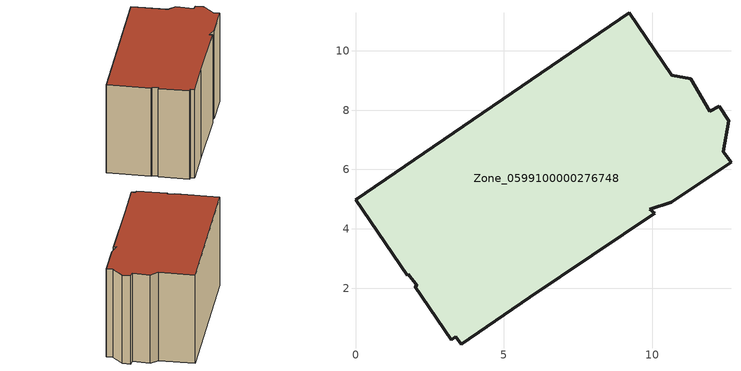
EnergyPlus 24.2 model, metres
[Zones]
Zone_0599100000276748
 floor ground (C_G): 12.66,6.25 10.64,4.89 9.93,4.66 10.09,4.52 5.87,1.69 3.57,0.12 3.38,0.36 3.22,0.26 2,2.06 2.08,2.08 1.79,2.46 1.74,2.44 0,4.99 9.23,11.28 10.66,9.18 11.3,9.06 11.94,7.96 12.27,8.14 12.59,7.64 12.4,6.61 z0
 wall outside (C_F): 12.27,8.14 11.94,7.96 11.3,9.06 10.66,9.18 9.23,11.28 0,4.99 1.74,2.44 1.79,2.46 2.08,2.08 2,2.06 3.22,0.26 3.38,0.36 3.57,0.12 5.87,1.69 10.09,4.52 9.93,4.66 10.64,4.89 12.66,6.25 12.4,6.61 12.59,7.64 12.27,8.14 z0:6.81
 roof outside (C_R): 12.4,6.61 12.59,7.64 12.27,8.14 11.94,7.96 11.3,9.06 10.66,9.18 9.23,11.28 0,4.99 1.74,2.44 1.79,2.46 2.08,2.08 2,2.06 3.22,0.26 3.38,0.36 3.57,0.12 5.87,1.69 10.09,4.52 9.93,4.66 10.64,4.89 12.66,6.25 z6.81
[BUILDING]
Pand.0599100000276748: North Axis=0; Terrain=City; Loads Convergence Tolerance Value=0.04; Temperature Convergence Tolerance Value=0.4; Solar Distribution=FullExterior; Maximum Number of Warmup Days=25; Minimum Number of Warmup Days=1
[Site:Location]
Rotterdam.The.Hague.AP_ZH_NLD Design_Conditions: Latitude=51.96; Longitude=4.45; Time Zone=1; Elevation=-4.5
[SITE:GROUNDTEMPERATURE:BUILDINGSURFACE]
18, 18, 18, 18, 18, 18, 18, 18, 18, 18, 18, 18
[MATERIAL] Thermal Absorptance=0.9; Solar Absorptance=0.7; Visible Absorptance=0.7
Name | Roughness | Thickness | Conductivity | Density | Specific Heat
G.D.1965 | MediumSmooth | 0.15 | 1 | 540 | 1210
F.D.1965 | Rough | 0.3 | 0.857143 | 1920 | 840
R.D.1965 | MediumRough | 0.2 | 0.08 | 1500 | 1000
[CONSTRUCTION]
C_G: G.D.1965
C_F: F.D.1965
C_R: R.D.1965
[ZONE]
Zone_0599100000276748: Type=1; Multiplier=1; Ceiling Height=Autocalculate; Volume=Autocalculate; Floor Area=autocalculate; Part of Total Floor Area=Yes
[ZONEINFILTRATION:DESIGNFLOWRATE]
Infil_Zone_0599100000276748: Zone or ZoneList or Space or SpaceList=Zone_0599100000276748; Schedule=AlwaysOn; Design Flow Rate Calculation Method=Flow/Area; Flow Rate per Floor Area=0.0042; Constant Term Coefficient=1; Temperature Term Coefficient=0; Velocity Term Coefficient=0; Velocity Squared Term Coefficient=0
[HVACTEMPLATE:ZONE:IDEALLOADSAIRSYSTEM]
Zone_0599100000276748: Maximum Heating Supply Air Temperature=50; Minimum Cooling Supply Air Temperature=13; Maximum Heating Supply Air Humidity Ratio=0.0156; Minimum Cooling Supply Air Humidity Ratio=0.0077; Heating Limit=NoLimit; Cooling Limit=NoLimit; Dehumidification Control Type=ConstantSensibleHeatRatio; Cooling Sensible Heat Ratio=0.7; Dehumidification Setpoint=60; Humidification Control Type=None; Humidification Setpoint=30; Outdoor Air Method=None; Outdoor Air Flow Rate per Person=0.00944; Outdoor Air Flow Rate per Zone Floor Area=0; Outdoor Air Flow Rate per Zone=0; Demand Controlled Ventilation Type=None; Outdoor Air Economizer Type=NoEconomizer; Heat Recovery Type=None; Sensible Heat Recovery Effectiveness=0.7; Latent Heat Recovery Effectiveness=0.65
[ZONECONTROL:THERMOSTAT]
ThermostatControl_Zone_0599100000276748: Zone or ZoneList=Zone_0599100000276748; Control Type Schedule=DualSetpointControlType; Control 1=Thermostat_Zone_0599100000276748; Temperature Difference Between Cutout And Setpoint=0
[THERMOSTATSETPOINT:DUALSETPOINT]
Thermostat_Zone_0599100000276748: Heating Setpoint Temperature Schedule=HeatingSetpoint_Zone_0599100000276748; Cooling Setpoint Temperature Schedule=CoolingSetpoint_Zone_0599100000276748
[SCHEDULE:COMPACT]
HeatingSetpoint_Zone_0599100000276748: Through: 12/31, For: AllDays, Until: 24:00, 21
CoolingSetpoint_Zone_0599100000276748: Through: 12/31, For: AllDays, Until: 24:00, 24
DualSetpointControlType: Through: 12/31, For: AllDays, Until: 24:00, 4
AlwaysOn: Through: 12/31, For: AllDays, Until: 24:00, 1
